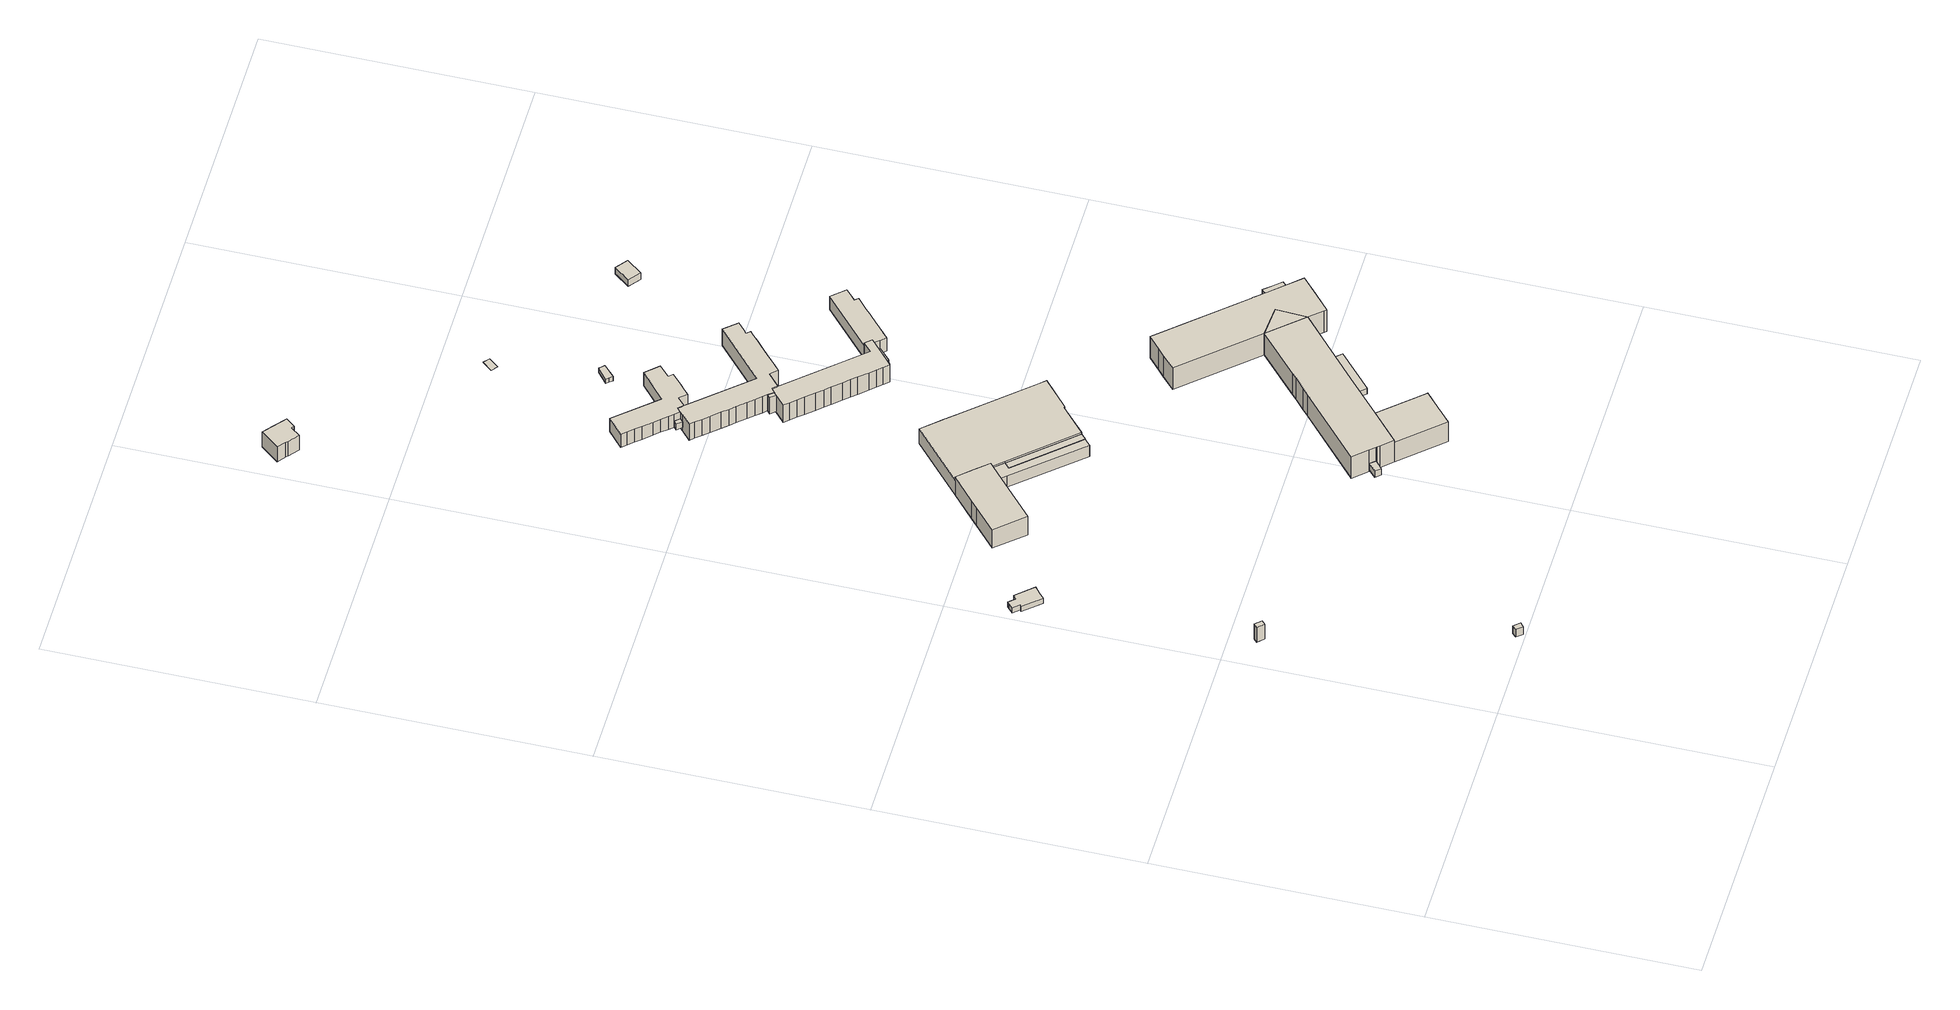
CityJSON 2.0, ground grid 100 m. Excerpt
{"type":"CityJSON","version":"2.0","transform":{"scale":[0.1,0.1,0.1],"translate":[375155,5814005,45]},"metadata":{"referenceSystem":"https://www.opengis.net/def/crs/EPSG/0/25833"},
"CityObjects":{
"building1":{"type":"Building","attributes":{"Gemeindeschluessel":"11000005","BezugspunktDach":"2200","function":"51009_1610","measuredHeight":3.78,"storeysAboveGround":0},"address":[{"country":"Germany","locality":"Berlin"}],"geometry":[{"type":"Solid","lod":"1","boundaries":[[[[0,1,2,3]],[[4,5,6,7]],[[4,7,3,2]],[[5,4,2,1]],[[6,5,1,0]],[[7,6,0,3]]]]}]},
"building2":{"type":"Building","attributes":{"Gemeindeschluessel":"11000005","BezugspunktDach":"2200","function":"51009_1610","measuredHeight":7.66,"storeysAboveGround":0},"address":[{"country":"Germany","locality":"Berlin"}],"geometry":[{"type":"Solid","lod":"1","boundaries":[[[[8,9,10,11]],[[12,13,14,15]],[[12,15,11,10]],[[13,12,10,9]],[[14,13,9,8]],[[15,14,8,11]]]]}]},
"building3":{"type":"Building","attributes":{"Gemeindeschluessel":"11000005","BezugspunktDach":"2200","function":"31001_3050","measuredHeight":2.87,"storeysAboveGround":1},"address":[{"country":"Germany","locality":"Berlin","thoroughfareNumber":"221 (25)","thoroughfareName":"Kladower Damm"}],"geometry":[{"type":"Solid","lod":"1","boundaries":[[[[16,17,18,19,20,21,22,23,24,25]],[[26,27,28,29,30,31,32,33,34,35]],[[26,35,25,24]],[[27,26,24,23]],[[28,27,23,22]],[[29,28,22,21]],[[30,29,21,20]],[[31,30,20,19]],[[32,31,19,18]],[[33,32,18,17]],[[34,33,17,16]],[[35,34,16,25]]]]}]},
"building4":{"type":"Building","attributes":{"Gemeindeschluessel":"11000005","BezugspunktDach":"2200","function":"51009_1610","measuredHeight":3.73,"storeysAboveGround":0},"address":[{"country":"Germany","locality":"Berlin"}],"geometry":[{"type":"Solid","lod":"1","boundaries":[[[[36,37,38,39]],[[40,41,42,43]],[[40,43,39,38]],[[41,40,38,37]],[[42,41,37,36]],[[43,42,36,39]]]]}]},
"building5":{"type":"Building","attributes":{"Gemeindeschluessel":"11000005","BezugspunktDach":"2200","function":"51009_1610","measuredHeight":5.68,"storeysAboveGround":0},"address":[{"country":"Germany","locality":"Berlin"}],"geometry":[{"type":"Solid","lod":"1","boundaries":[[[[44,45,46,47,48,49,50,51]],[[52,53,54,55,56,57,58,59]],[[52,59,51,50]],[[53,52,50,49]],[[54,53,49,48]],[[55,54,48,47]],[[56,55,47,46]],[[57,56,46,45]],[[58,57,45,44]],[[59,58,44,51]]]]}]},
"building6":{"type":"Building","attributes":{"name":"Artaban Schule für Künstlerische Therapie Haus 24","Gemeindeschluessel":"11000005","function":"31001_3022"},"address":[{"country":"Germany","locality":"Berlin","thoroughfareNumber":"221 (17)","thoroughfareName":"Kladower Damm"}],"children":["building6-1","building6-2","building6-3"]},
"building6-1":{"type":"BuildingPart","attributes":{"BezugspunktDach":"2200","measuredHeight":7.56,"storeysAboveGround":1},"parents":["building6"],"geometry":[{"type":"MultiSurface","lod":"1","boundaries":[[[60,61,62,63,64,65,66,67,68,69,70]],[[71,72,73,74,75,76,77,78,79,80,81]],[[71,81,70,69]],[[72,71,69,68]],[[73,72,68,67]],[[74,73,67,66]],[[75,74,66,65]],[[76,75,65,64]],[[77,76,64,63]],[[78,77,63,62]],[[79,82,83,78,62,61]],[[80,79,61,60]],[[78,83,82,79]],[[81,84,85,86,70]],[[80,87,60,86,85]]]}]},
"building6-2":{"type":"BuildingPart","attributes":{"BezugspunktDach":"2200","measuredHeight":6.93,"storeysAboveGround":1},"parents":["building6"],"geometry":[{"type":"Solid","lod":"1","boundaries":[[[[88,83,82,89]],[[79,78,90,91]],[[79,91,89,82]],[[90,78,83,88]],[[91,90,88,89]],[[78,79,82,83]]]]}]},
"building6-3":{"type":"BuildingPart","attributes":{"BezugspunktDach":"2200","measuredHeight":11.41,"storeysAboveGround":1},"parents":["building6"],"geometry":[{"type":"MultiSurface","lod":"1","boundaries":[[[92,93,94,95,96,97,98,99]],[[100,101,81,85,80,102,103,104]],[[100,104,99,98]],[[101,100,98,97]],[[81,101,97,96]],[[86,70,81,96,95]],[[80,85,95,94],[60,86,85,80]],[[102,80,94,93]],[[103,102,93,92]],[[104,103,92,99]],[[85,81,70,86]],[[86,60,80,85]]]}]},
"building7":{"type":"Building","attributes":{"Gemeindeschluessel":"11000005","BezugspunktDach":"2200","function":"31001_1010","measuredHeight":9.47,"storeysAboveGround":2},"address":[{"country":"Germany","locality":"Berlin","thoroughfareNumber":"19","thoroughfareName":"Marco-Polo-Straße"}],"geometry":[{"type":"Solid","lod":"1","boundaries":[[[[105,106,107,108,109,110,111,112,113]],[[114,115,116,117,118,119,120,121,122]],[[114,122,113,112]],[[115,114,112,111]],[[116,115,111,110]],[[117,116,110,109]],[[118,117,109,108]],[[119,118,108,107]],[[120,119,107,106]],[[121,120,106,105]],[[122,121,105,113]]]]}]},
"building8":{"type":"Building","attributes":{"Gemeindeschluessel":"11000005","BezugspunktDach":"2200","function":"51009_1610","measuredHeight":3,"storeysAboveGround":0},"address":[{"country":"Germany","locality":"Berlin"}],"geometry":[{"type":"Solid","lod":"1","boundaries":[[[[123,124,125,126]],[[127,128,129,130]],[[127,130,126,125]],[[128,127,125,124]],[[129,128,124,123]],[[130,129,123,126]]]]}]},
"building9":{"type":"Building","attributes":{"Gemeindeschluessel":"11000005","BezugspunktDach":"2200","function":"31001_1023","measuredHeight":6.67,"storeysAboveGround":2},"address":[{"country":"Germany","locality":"Berlin","thoroughfareNumber":"219","thoroughfareName":"Kladower Damm"}],"geometry":[{"type":"Solid","lod":"1","boundaries":[[[[131,132,133,134,135,136,137,138,139,140,141,142,143,144,145,146,147,148,149,150,151,152,153]],[[154,155,156,157,158,159,160,161,162,163,164,165,166,167,168,169,170,171,172,173,174,175,176]],[[154,176,153,152]],[[155,154,152,151]],[[156,155,151,150]],[[157,156,150,149]],[[158,157,149,148]],[[159,158,148,147]],[[160,159,147,146]],[[161,160,146,145]],[[162,161,145,144]],[[163,162,144,143]],[[164,163,143,142]],[[165,164,142,141]],[[166,165,141,140]],[[167,166,140,139]],[[168,167,139,138]],[[169,168,138,137]],[[170,169,137,136]],[[171,170,136,135]],[[172,171,135,134]],[[173,172,134,133]],[[174,173,133,132]],[[175,174,132,131]],[[176,175,131,153]]]]}]},
"building10":{"type":"Building","attributes":{"Gemeindeschluessel":"11000005","BezugspunktDach":"2200","function":"51009_1610","measuredHeight":8.31,"storeysAboveGround":0},"address":[{"country":"Germany","locality":"Berlin"}],"geometry":[{"type":"Solid","lod":"1","boundaries":[[[[177,178,179,180]],[[181,182,183,184]],[[181,184,180,179]],[[182,181,179,178]],[[183,182,178,177]],[[184,183,177,180]]]]}]},
"building11":{"type":"Building","attributes":{"Gemeindeschluessel":"11000005","BezugspunktDach":"2200","function":"31001_1023","measuredHeight":8.27,"storeysAboveGround":2},"address":[{"country":"Germany","locality":"Berlin","thoroughfareNumber":"219A","thoroughfareName":"Kladower Damm"}],"geometry":[{"type":"Solid","lod":"1","boundaries":[[[[185,186,187,188,189,190,191,192,193,194,195,196,197,198,199,200,201,202,203,204,205,206,207,208,209,210,211,212,213,214,215,216]],[[217,218,219,220,221,222,223,224,225,226,227,228,229,230,231,232,233,234,235,236,237,238,239,240,241,242,243,244,245,246,247,248]],[[217,248,216,215]],[[218,217,215,214]],[[219,218,214,213]],[[220,219,213,212]],[[221,220,212,211]],[[222,221,211,210]],[[223,222,210,209]],[[224,223,209,208]],[[225,224,208,207]],[[226,225,207,206]],[[227,226,206,205]],[[228,227,205,204]],[[229,228,204,203]],[[230,229,203,202]],[[231,230,202,201]],[[232,231,201,200]],[[233,232,200,199]],[[234,233,199,198]],[[235,234,198,197]],[[236,235,197,196]],[[237,236,196,195]],[[238,237,195,194]],[[239,238,194,193]],[[240,239,193,192]],[[241,240,192,191]],[[242,241,191,190]],[[243,242,190,189]],[[244,243,189,188]],[[245,244,188,187]],[[246,245,187,186]],[[247,246,186,185]],[[248,247,185,216]]]]}]},
"building12":{"type":"Building","attributes":{"Gemeindeschluessel":"11000005","BezugspunktDach":"2200","function":"31001_1023","measuredHeight":8.97,"storeysAboveGround":3},"address":[{"country":"Germany","locality":"Berlin","thoroughfareNumber":"219B","thoroughfareName":"Kladower Damm"}],"geometry":[{"type":"Solid","lod":"1","boundaries":[[[[249,250,251,252,253,254,255,256,257,258,259,260,261,262,263,264,265,266,267,268,269,270,271,272]],[[273,274,275,276,277,278,279,280,281,282,283,284,285,286,287,288,289,290,291,292,293,294,295,296]],[[273,296,272,271]],[[274,273,271,270]],[[275,274,270,269]],[[276,275,269,268]],[[277,276,268,267]],[[278,277,267,266]],[[279,278,266,265]],[[280,279,265,264]],[[281,280,264,263]],[[282,281,263,262]],[[283,282,262,261]],[[284,283,261,260]],[[285,284,260,259]],[[286,285,259,258]],[[287,286,258,257]],[[288,287,257,256]],[[289,288,256,255]],[[290,289,255,254]],[[291,290,254,253]],[[292,291,253,252]],[[293,292,252,251]],[[294,293,251,250]],[[295,294,250,249]],[[296,295,249,272]]]]}]},
"building13":{"type":"Building","attributes":{"name":"Haus 23","Gemeindeschluessel":"11000005","function":"31001_3051"},"address":[{"country":"Germany","locality":"Berlin","thoroughfareNumber":"221 (18)","thoroughfareName":"Kladower Damm"}],"children":["building13-1","building13-2","building13-3","building13-4","building13-5"]},
"building13-1":{"type":"BuildingPart","attributes":{"BezugspunktDach":"2200","measuredHeight":13.23,"storeysAboveGround":1},"parents":["building13"],"geometry":[{"type":"MultiSurface","lod":"1","boundaries":[[[297,298,299,300,301,302,303,304,305,306,307,308,309,310,311,312,313,314]],[[315,316,317,318,319,320,321,322,323,324,325,326,327,328,329,330,331,332]],[[315,332,314,313]],[[316,315,313,312]],[[317,316,312,311]],[[318,317,311,310]],[[319,318,310,309]],[[320,319,309,308]],[[321,320,308,307]],[[322,321,307,306]],[[323,322,306,305]],[[324,333,334,305,304]],[[335,336,333,324,304,303]],[[326,325,303,302]],[[337,338,302,301]],[[328,327,301,300]],[[329,328,300,299]],[[330,329,299,298]],[[331,330,298,297]],[[332,331,297,314]],[[323,334,333,324]],[[325,324,333,336,335]],[[327,326,338,337]]]}]},
"building13-2":{"type":"BuildingPart","attributes":{"BezugspunktDach":"2200","measuredHeight":13.27,"storeysAboveGround":1},"parents":["building13"],"geometry":[{"type":"Solid","lod":"1","boundaries":[[[[309,308,306,339,340,341,342,343,344,345,346,347,348,349,350]],[[351,352,353,354,355,356,357,358,359,360,361,322,320,319,362]],[[351,362,350,349]],[[352,351,349,348]],[[353,352,348,347]],[[354,353,347,346]],[[355,354,346,345]],[[356,355,345,344]],[[357,356,344,343]],[[358,357,343,342]],[[359,358,342,341]],[[360,359,341,340]],[[361,360,340,339]],[[322,361,339,306]],[[320,322,306,308]],[[319,320,308,309]],[[362,319,309,350]]]]}]},
"building13-3":{"type":"BuildingPart","attributes":{"BezugspunktDach":"2200","measuredHeight":11.07,"storeysAboveGround":1},"parents":["building13"],"geometry":[{"type":"Solid","lod":"1","boundaries":[[[[363,364,365,366,338,337]],[[326,367,368,369,370,327]],[[367,326,338,366]],[[368,367,366,365]],[[369,368,365,364]],[[370,369,364,363]],[[327,370,363,337]],[[326,327,337,338]]]]}]},
"building13-4":{"type":"BuildingPart","attributes":{"BezugspunktDach":"2200","measuredHeight":3,"storeysAboveGround":1},"parents":["building13"],"geometry":[{"type":"MultiSurface","lod":"1","boundaries":[[[371,372,334,333,336]],[[324,323,373,374,325]],[[373,323,334,372]],[[374,373,372,371]],[[325,374,371,336]],[[324,325,336,333]],[[324,333,334,323,375]]]}]},
"building13-5":{"type":"BuildingPart","attributes":{"BezugspunktDach":"2200","measuredHeight":9.43,"storeysAboveGround":1},"parents":["building13"],"geometry":[{"type":"Solid","lod":"1","boundaries":[[[[376,377,378,379,380,381]],[[382,383,384,357,385,356]],[[382,356,381,380]],[[383,382,380,379]],[[384,383,379,378]],[[357,384,378,377]],[[385,357,377,376]],[[356,385,376,381]]]]}]},
"building14":{"type":"Building","attributes":{"Gemeindeschluessel":"11000005","BezugspunktDach":"2200","function":"31001_2463","measuredHeight":2.44,"storeysAboveGround":1},"address":[{"country":"Germany","locality":"Berlin","thoroughfareNumber":"219 (1)","thoroughfareName":"Kladower Damm"}],"geometry":[{"type":"Solid","lod":"1","boundaries":[[[[386,387,388,389,390,391]],[[392,393,394,395,396,397]],[[392,397,391,390]],[[393,392,390,389]],[[394,393,389,388]],[[395,394,388,387]],[[396,395,387,386]],[[397,396,386,391]]]]}]},
"building15":{"type":"Building","attributes":{"Gemeindeschluessel":"11000005","BezugspunktDach":"2200","function":"51009_1610","measuredHeight":3.07,"storeysAboveGround":0},"address":[{"country":"Germany","locality":"Berlin"}],"geometry":[{"type":"Solid","lod":"1","boundaries":[[[[398,399,400,401]],[[402,403,404,405]],[[402,405,401,400]],[[403,402,400,399]],[[404,403,399,398]],[[405,404,398,401]]]]}]},
"building16":{"type":"Building","attributes":{"Gemeindeschluessel":"11000005","BezugspunktDach":"2200","function":"31001_2412","measuredHeight":0.1,"storeysAboveGround":1},"address":[{"country":"Germany","locality":"Berlin","thoroughfareNumber":"189","thoroughfareName":"Kladower Damm"}],"geometry":[{"type":"Solid","lod":"1","boundaries":[[[[406,407,408,409]],[[410,411,412,413]],[[410,413,409,408]],[[411,410,408,407]],[[412,411,407,406]],[[413,412,406,409]]]]}]},
"building17":{"type":"Building","attributes":{"Gemeindeschluessel":"11000005","function":"31001_1023"},"address":[{"country":"Germany","locality":"Berlin","thoroughfareNumber":"219A (1)","thoroughfareName":"Kladower Damm"}],"children":["building17-1","building17-2"]},
"building17-1":{"type":"BuildingPart","attributes":{"BezugspunktDach":"2200","measuredHeight":6.72,"storeysAboveGround":2},"parents":["building17"],"geometry":[{"type":"MultiSurface","lod":"1","boundaries":[[[414,415,416,417,418,419,420,421,422,423,424,425,426,427,428,429]],[[430,431,432,433,434,435,436,437,438,439,440,441,442,443,444,445]],[[430,445,429,428]],[[431,430,428,427]],[[432,431,427,426]],[[433,432,426,425]],[[434,433,425,424]],[[435,434,424,423]],[[436,435,423,422]],[[437,436,422,421]],[[438,437,421,420]],[[439,438,420,419]],[[440,439,419,418]],[[441,440,418,417]],[[442,441,417,416]],[[446,447,442,416,415]],[[444,443,415,414]],[[445,444,414,429]],[[448,443,442,447,446]]]}]},
"building17-2":{"type":"BuildingPart","attributes":{"BezugspunktDach":"2200","measuredHeight":3.21,"storeysAboveGround":2},"parents":["building17"],"geometry":[{"type":"MultiSurface","lod":"1","boundaries":[[[449,447,446,450]],[[451,452,453,454]],[[451,454,450,446]],[[452,451,443,442,447]],[[453,452,447,449]],[[454,453,449,450]],[[446,447,442,443]]]}]},
"building18":{"type":"Building","attributes":{"Gemeindeschluessel":"11000005","BezugspunktDach":"2200","function":"31001_2074","measuredHeight":3.15,"storeysAboveGround":1},"address":[{"country":"Germany","locality":"Berlin","thoroughfareNumber":"213 (3)","thoroughfareName":"Kladower Damm"}],"geometry":[{"type":"Solid","lod":"1","boundaries":[[[[455,456,457,458]],[[459,460,461,462]],[[459,462,458,457]],[[460,459,457,456]],[[461,460,456,455]],[[462,461,455,458]]]]}]}
},
"vertices":[
[363,3,74],[379,17,74],[358,40,74],[343,26,74],[358,40,36],[379,17,36],[363,3,36],[343,26,36],
[138,877,82],[151,890,82],[130,913,82],[116,901,82],[130,913,6],[151,890,6],[138,877,6],[116,901,6],
[23,1729,67],[16,1724,67],[74,1660,67],[96,1679,67],[118,1699,67],[60,1763,67],[46,1751,67],[25,1774,67],[17,1767,67],[2,1752,67],[17,1767,41],[25,1774,41],[46,1751,41],[60,1763,41],[118,1699,41],[96,1679,41],[74,1660,41],[16,1724,41],[23,1729,41],[2,1752,41],
[984,679,51],[1014,706,51],[997,726,51],[967,699,51],[997,726,19],[1014,706,19],[984,679,19],[967,699,19],
[584,1924,89],[798,1683,89],[802,1687,89],[822,1705,89],[621,1928,89],[642,1947,89],[605,1989,89],[561,1950,89],[605,1989,32],[642,1947,32],[621,1928,32],[822,1705,32],[802,1687,32],[798,1683,32],[584,1924,32],[561,1950,32],
[605,1989,96],[642,1947,96],[843,1724,96],[944,1815,96],[947,1811,96],[1051,1905,96],[1033,1925,96],[816,2166,96],[784,2202,96],[716,2277,96],[511,2093,96],[716,2277,21],[784,2202,21],[816,2166,21],[1033,1925,21],[1051,1905,21],[947,1811,21],[944,1815,21],[843,1724,21],[642,1947,21],[605,1989,21],[511,2093,21],[642,1947,90],[843,1724,90],[514,2090,21],[558,2041,21],[558,2041,96],[605,1989,58],
[822,1705,90],[621,1928,90],[822,1705,21],[621,1928,21],
[393,1799,115],[561,1950,115],[605,1989,115],[558,2041,115],[511,2093,115],[416,2007,115],[388,1982,115],[300,1903,115],[388,1982,21],[416,2007,21],[561,1950,21],[393,1799,21],[300,1903,21],
[46,4385,147],[53,4379,147],[90,4349,147],[118,4384,147],[127,4377,147],[155,4410,147],[109,4448,147],[72,4478,147],[16,4409,147],[72,4478,71],[109,4448,71],[155,4410,71],[127,4377,71],[118,4384,71],[90,4349,71],[53,4379,71],[46,4385,71],[16,4409,71],
[533,3082,102],[545,3093,102],[529,3111,102],[517,3100,102],[529,3111,72],[545,3093,72],[533,3082,72],[517,3100,72],
[406,3249,136],[427,3226,136],[446,3204,136],[474,3173,136],[495,3150,136],[515,3127,136],[529,3111,136],[545,3093,136],[561,3107,136],[578,3088,136],[609,3117,136],[633,3090,136],[651,3107,136],[673,3126,136],[696,3147,136],[713,3163,136],[699,3178,136],[711,3190,136],[739,3216,136],[694,3265,136],[589,3171,136],[453,3324,136],[389,3268,136],[453,3324,70],[589,3171,70],[694,3265,70],[739,3216,70],[711,3190,70],[699,3178,70],[713,3163,70],[696,3147,70],[673,3126,70],[651,3107,70],[633,3090,70],[609,3117,70],[578,3088,70],[561,3107,70],[545,3093,70],[529,3111,70],[515,3127,70],[495,3150,70],[474,3173,70],[446,3204,70],[427,3226,70],[406,3249,70],[389,3268,70],
[709,2790,135],[719,2800,135],[703,2819,135],[692,2809,135],[703,2819,52],[719,2800,52],[709,2790,52],[692,2809,52],
[512,3033,137],[531,3011,137],[552,2987,137],[581,2955,137],[601,2932,137],[621,2911,137],[649,2879,137],[670,2856,137],[689,2834,137],[703,2819,137],[719,2800,137],[734,2813,137],[750,2796,137],[799,2840,137],[823,2813,137],[841,2829,137],[863,2849,137],[884,2869,137],[916,2898,137],[939,2918,137],[961,2939,137],[977,2953,137],[965,2967,137],[978,2978,137],[1006,3003,137],[963,3052,137],[767,2876,137],[578,3088,137],[561,3107,137],[545,3093,137],[533,3082,137],[497,3049,137],[533,3082,54],[545,3093,54],[561,3107,54],[578,3088,54],[767,2876,54],[963,3052,54],[1006,3003,54],[978,2978,54],[965,2967,54],[977,2953,54],[961,2939,54],[939,2918,54],[916,2898,54],[884,2869,54],[863,2849,54],[841,2829,54],[823,2813,54],[799,2840,54],[750,2796,54],[734,2813,54],[719,2800,54],[703,2819,54],[689,2834,54],[670,2856,54],[649,2879,54],[621,2911,54],[601,2932,54],[581,2955,54],[552,2987,54],[531,3011,54],[512,3033,54],[497,3049,54],
[685,2735,136],[706,2713,136],[725,2691,136],[754,2659,136],[776,2635,136],[794,2614,136],[824,2581,136],[846,2557,136],[864,2537,136],[894,2504,136],[914,2482,136],[932,2462,136],[949,2444,136],[984,2475,136],[998,2487,136],[1045,2530,136],[1048,2533,136],[1027,2556,136],[994,2525,136],[750,2796,136],[734,2813,136],[719,2800,136],[709,2790,136],[669,2754,136],[709,2790,47],[719,2800,47],[734,2813,47],[750,2796,47],[994,2525,47],[1027,2556,47],[1048,2533,47],[1045,2530,47],[998,2487,47],[984,2475,47],[949,2444,47],[932,2462,47],[914,2482,47],[894,2504,47],[864,2537,47],[846,2557,47],[824,2581,47],[794,2614,47],[776,2635,47],[754,2659,47],[725,2691,47],[706,2713,47],[685,2735,47],[669,2754,47],
[997,726,121],[1014,706,121],[1018,702,121],[1025,694,121],[1062,653,121],[1177,756,121],[1308,874,121],[1399,956,121],[1444,997,121],[1553,1095,121],[1559,1214,121],[1440,1221,121],[1439,1221,121],[1281,1077,121],[1262,1060,121],[1221,1024,121],[1196,1001,121],[949,778,121],[1196,1001,11],[1221,1024,11],[1262,1060,11],[1281,1077,11],[1439,1221,11],[1440,1221,11],[1559,1214,11],[1553,1095,11],[1444,997,11],[1399,956,11],[1308,874,11],[1177,756,11],[1062,653,11],[1025,694,11],[1018,702,11],[1014,706,11],[997,726,11],[949,778,11],[1399,956,41],[1444,997,41],[1308,874,23],[1308,874,41],[1062,653,112],[1177,756,112],
[1596,1047,121],[1603,1039,121],[1666,1096,121],[1729,1153,121],[1685,1202,121],[1631,1262,121],[1594,1303,121],[1589,1308,121],[1324,1602,121],[1276,1559,121],[1247,1533,121],[1198,1489,121],[1247,1533,11],[1276,1559,11],[1324,1602,11],[1589,1308,11],[1594,1303,11],[1631,1262,11],[1685,1202,11],[1729,1153,11],[1666,1096,11],[1603,1039,11],[1596,1047,11],[1198,1489,11],
[1204,496,112],[1261,548,112],[1318,600,112],[1313,605,112],[1313,605,11],[1318,600,11],[1261,548,11],[1204,496,11],
[1350,827,41],[1487,950,41],[1487,950,11],[1350,827,11],[1443,996,11],
[1648,1223,102],[1685,1202,102],[1710,1225,102],[1683,1255,102],[1656,1285,102],[1631,1262,102],[1656,1285,11],[1683,1255,11],[1710,1225,11],[1648,1223,11],
[677,3384,94],[686,3373,94],[730,3414,94],[721,3423,94],[713,3432,94],[668,3394,94],[713,3432,72],[721,3423,72],[730,3414,72],[686,3373,72],[677,3384,72],[668,3394,72],
[1002,2457,80],[1015,2469,80],[998,2487,80],[984,2475,80],[998,2487,50],[1015,2469,50],[1002,2457,50],[984,2475,50],
[649,3780,71],[679,3817,71],[658,3834,71],[628,3797,71],[658,3834,70],[679,3817,70],[649,3780,70],[628,3797,70],
[1048,2533,124],[1045,2530,124],[1064,2508,124],[1081,2490,124],[1099,2507,124],[1122,2527,124],[1143,2547,124],[1175,2575,124],[1196,2595,124],[1219,2616,124],[1237,2632,124],[1225,2645,124],[1240,2658,124],[1266,2682,124],[1221,2732,124],[1027,2556,124],[1221,2732,56],[1266,2682,56],[1240,2658,56],[1225,2645,56],[1237,2632,56],[1219,2616,56],[1196,2595,56],[1175,2575,56],[1143,2547,56],[1122,2527,56],[1099,2507,56],[1081,2490,56],[1064,2508,56],[1045,2530,56],[1048,2533,56],[1027,2556,56],[1045,2530,82],[1064,2508,82],[1045,2530,61],
[1018,2466,82],[998,2487,82],[1045,2530,52],[1064,2508,52],[1018,2466,52],[998,2487,52],
[1184,3404,97],[1231,3463,97],[1187,3497,97],[1141,3438,97],[1187,3497,65],[1231,3463,65],[1184,3404,65],[1141,3438,65]
]}
